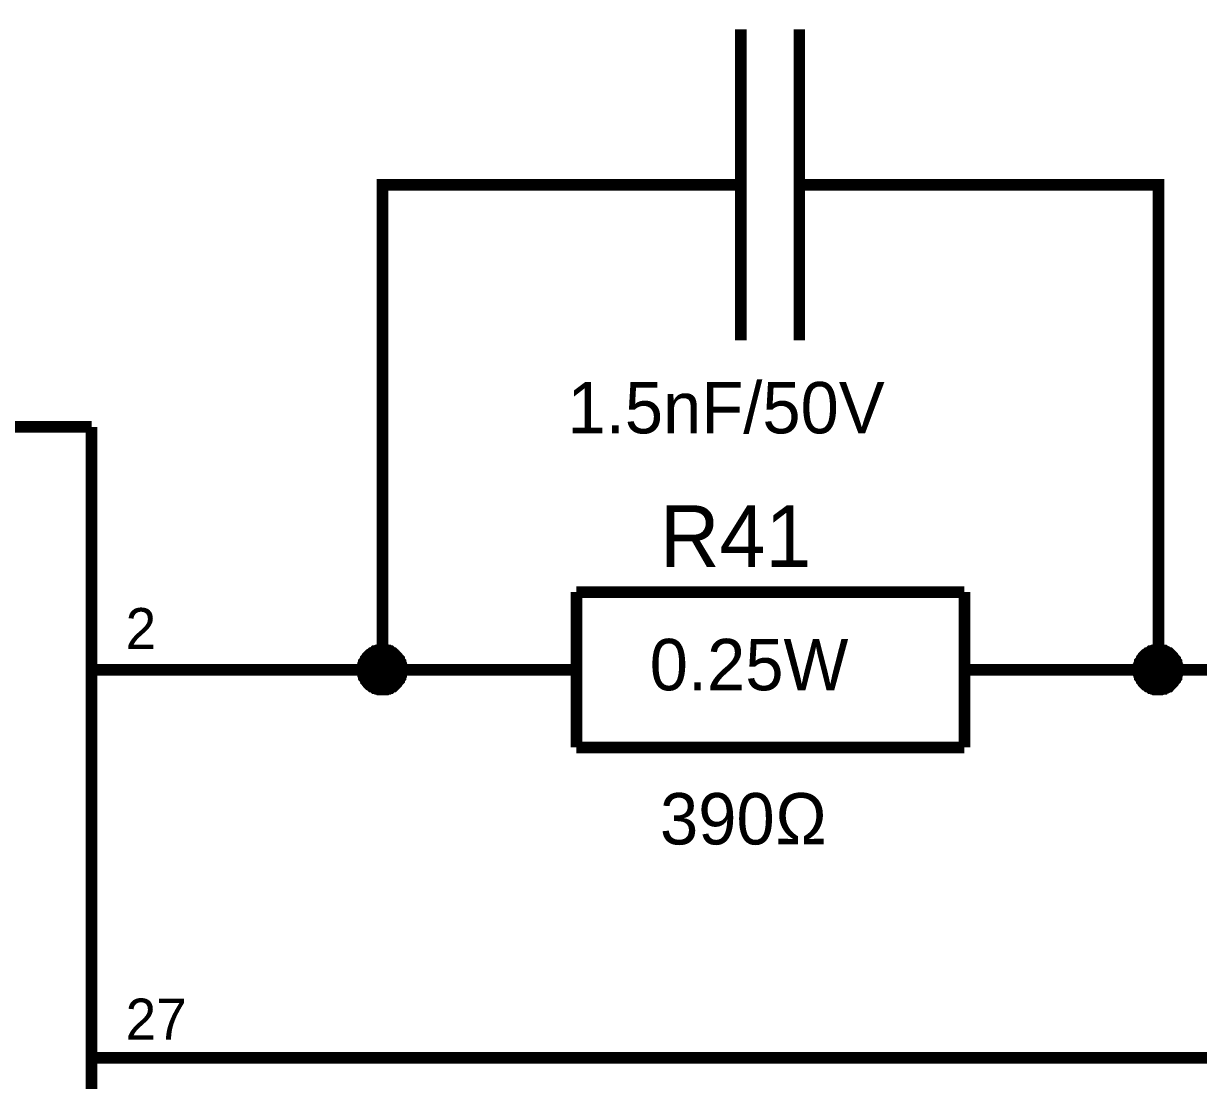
# Model space of a CAD drawing. Header units: millimetres. Extents: x 0 to 420, y 0 to 297.
# Drawn here: x 280.72 to 311, y 241.9 to 269.15 of the extents above; entities that cross this region are included whole.
import ezdxf

# ---------------------------------------------------------------- set-up
doc = ezdxf.new("R2010")
doc.units = ezdxf.units.MM
doc.layers.add('Sheet', color=255, linetype='Continuous')

msp = doc.modelspace()

# ---------------------------------------------------------------- linework, layer by layer
at = {"layer": 'Sheet'}
for points, const_width in [([(299.21, 268.999), (299.21, 260.984)], 0.3), ([(300.716, 268.999), (300.716, 260.984)], 0.3), ([(296.215, 264.992), (289.975, 264.992), (289.975, 252.49), (284.976, 252.49)], 0.3), ([(299.21, 264.992), (296.215, 264.992)], 0.3), ([(300.716, 264.992), (303.712, 264.992)], 0.3), ([(312.468, 252.49), (309.968, 252.49), (309.968, 264.992), (303.712, 264.992)], 0.3), ([(282.477, 258.749), (264.983, 258.749)], 0.3), ([(282.477, 258.749), (282.477, 217.484)], 0.3), ([(294.973, 254.493), (294.973, 250.486)], 0.3), ([(304.97, 254.493), (294.973, 254.493)], 0.3), ([(304.97, 254.493), (304.97, 250.486)], 0.3), ([(289.462, 252.49), (289.462, 252.523), (289.462, 252.539), (289.462, 252.573), (289.478, 252.589), (289.478, 252.622), (289.478, 252.639), (289.495, 252.672), (289.495, 252.688), (289.511, 252.705), (289.528, 252.738), (289.544, 252.755), (289.544, 252.771), (289.561, 252.788), (289.578, 252.821), (289.594, 252.837), (289.611, 252.854), (289.627, 252.871), (289.644, 252.887), (289.677, 252.904), (289.693, 252.92), (289.71, 252.92), (289.727, 252.937), (289.76, 252.953), (289.776, 252.97), (289.793, 252.97), (289.826, 252.987), (289.842, 252.987), (289.875, 252.987), (289.892, 253.003), (289.925, 253.003), (289.942, 253.003), (289.975, 253.003)], 0.3), ([(289.462, 252.49), (289.462, 252.523), (289.462, 252.539), (289.462, 252.573), (289.478, 252.589), (289.478, 252.622), (289.478, 252.639), (289.495, 252.672), (289.495, 252.688), (289.511, 252.705), (289.528, 252.738), (289.544, 252.755), (289.544, 252.771), (289.561, 252.788), (289.578, 252.821), (289.594, 252.837), (289.611, 252.854), (289.627, 252.871), (289.644, 252.887), (289.677, 252.904), (289.693, 252.92), (289.71, 252.92), (289.727, 252.937), (289.76, 252.953), (289.776, 252.97), (289.793, 252.97), (289.826, 252.987), (289.842, 252.987), (289.875, 252.987), (289.892, 253.003), (289.925, 253.003), (289.942, 253.003), (289.975, 253.003)], 0.3), ([(289.462, 252.49), (289.462, 252.523), (289.462, 252.539), (289.462, 252.573), (289.478, 252.589), (289.478, 252.622), (289.478, 252.639), (289.495, 252.672), (289.495, 252.688), (289.511, 252.705), (289.528, 252.738), (289.544, 252.755), (289.544, 252.771), (289.561, 252.788), (289.578, 252.821), (289.594, 252.837), (289.611, 252.854), (289.627, 252.871), (289.644, 252.887), (289.677, 252.904), (289.693, 252.92), (289.71, 252.92), (289.727, 252.937), (289.76, 252.953), (289.776, 252.97), (289.793, 252.97), (289.826, 252.987), (289.842, 252.987), (289.875, 252.987), (289.892, 253.003), (289.925, 253.003), (289.942, 253.003), (289.975, 253.003)], 0.3), ([(289.462, 252.49), (289.462, 252.523), (289.462, 252.539), (289.462, 252.573), (289.478, 252.589), (289.478, 252.622), (289.478, 252.639), (289.495, 252.672), (289.495, 252.688), (289.511, 252.705), (289.528, 252.738), (289.544, 252.755), (289.544, 252.771), (289.561, 252.788), (289.578, 252.821), (289.594, 252.837), (289.611, 252.854), (289.627, 252.871), (289.644, 252.887), (289.677, 252.904), (289.693, 252.92), (289.71, 252.92), (289.727, 252.937), (289.76, 252.953), (289.776, 252.97), (289.793, 252.97), (289.826, 252.987), (289.842, 252.987), (289.875, 252.987), (289.892, 253.003), (289.925, 253.003), (289.942, 253.003), (289.975, 253.003)], 0.3), ([(289.975, 253.003), (289.975, 253.003)], 0.3), ([(289.975, 253.003), (290.008, 253.003), (290.024, 253.003), (290.058, 253.003), (290.074, 252.987), (290.107, 252.987), (290.124, 252.987), (290.14, 252.97), (290.173, 252.97), (290.19, 252.953), (290.206, 252.937), (290.24, 252.92), (290.256, 252.92), (290.273, 252.904), (290.289, 252.887), (290.306, 252.871), (290.322, 252.854), (290.339, 252.837), (290.355, 252.821), (290.372, 252.788), (290.389, 252.771), (290.405, 252.755), (290.405, 252.738), (290.422, 252.705), (290.438, 252.688), (290.438, 252.672), (290.455, 252.639), (290.455, 252.622), (290.455, 252.589), (290.471, 252.573), (290.471, 252.539), (290.471, 252.523), (290.471, 252.49)], 0.3), ([(289.975, 253.003), (289.975, 253.003)], 0.3), ([(289.975, 253.003), (290.008, 253.003), (290.024, 253.003), (290.058, 253.003), (290.074, 252.987), (290.107, 252.987), (290.124, 252.987), (290.14, 252.97), (290.173, 252.97), (290.19, 252.953), (290.206, 252.937), (290.24, 252.92), (290.256, 252.92), (290.273, 252.904), (290.289, 252.887), (290.306, 252.871), (290.322, 252.854), (290.339, 252.837), (290.355, 252.821), (290.372, 252.788), (290.389, 252.771), (290.405, 252.755), (290.405, 252.738), (290.422, 252.705), (290.438, 252.688), (290.438, 252.672), (290.455, 252.639), (290.455, 252.622), (290.455, 252.589), (290.471, 252.573), (290.471, 252.539), (290.471, 252.523), (290.471, 252.49)], 0.3), ([(289.975, 253.003), (289.975, 253.003)], 0.3), ([(289.975, 253.003), (290.008, 253.003), (290.024, 253.003), (290.058, 253.003), (290.074, 252.987), (290.107, 252.987), (290.124, 252.987), (290.14, 252.97), (290.173, 252.97), (290.19, 252.953), (290.206, 252.937), (290.24, 252.92), (290.256, 252.92), (290.273, 252.904), (290.289, 252.887), (290.306, 252.871), (290.322, 252.854), (290.339, 252.837), (290.355, 252.821), (290.372, 252.788), (290.389, 252.771), (290.405, 252.755), (290.405, 252.738), (290.422, 252.705), (290.438, 252.688), (290.438, 252.672), (290.455, 252.639), (290.455, 252.622), (290.455, 252.589), (290.471, 252.573), (290.471, 252.539), (290.471, 252.523), (290.471, 252.49)], 0.3), ([(289.975, 253.003), (289.975, 253.003)], 0.3), ([(289.975, 253.003), (290.008, 253.003), (290.024, 253.003), (290.058, 253.003), (290.074, 252.987), (290.107, 252.987), (290.124, 252.987), (290.14, 252.97), (290.173, 252.97), (290.19, 252.953), (290.206, 252.937), (290.24, 252.92), (290.256, 252.92), (290.273, 252.904), (290.289, 252.887), (290.306, 252.871), (290.322, 252.854), (290.339, 252.837), (290.355, 252.821), (290.372, 252.788), (290.389, 252.771), (290.405, 252.755), (290.405, 252.738), (290.422, 252.705), (290.438, 252.688), (290.438, 252.672), (290.455, 252.639), (290.455, 252.622), (290.455, 252.589), (290.471, 252.573), (290.471, 252.539), (290.471, 252.523), (290.471, 252.49)], 0.3), ([(309.455, 252.49), (309.455, 252.523), (309.455, 252.539), (309.455, 252.573), (309.472, 252.589), (309.472, 252.622), (309.472, 252.639), (309.488, 252.672), (309.488, 252.688), (309.505, 252.705), (309.522, 252.738), (309.538, 252.755), (309.538, 252.771), (309.555, 252.788), (309.571, 252.821), (309.588, 252.837), (309.604, 252.854), (309.621, 252.871), (309.637, 252.887), (309.671, 252.904), (309.687, 252.92), (309.704, 252.92), (309.72, 252.937), (309.753, 252.953), (309.77, 252.97), (309.786, 252.97), (309.82, 252.987), (309.836, 252.987), (309.869, 252.987), (309.886, 253.003), (309.919, 253.003), (309.935, 253.003), (309.968, 253.003)], 0.3), ([(309.455, 252.49), (309.455, 252.523), (309.455, 252.539), (309.455, 252.573), (309.472, 252.589), (309.472, 252.622), (309.472, 252.639), (309.488, 252.672), (309.488, 252.688), (309.505, 252.705), (309.522, 252.738), (309.538, 252.755), (309.538, 252.771), (309.555, 252.788), (309.571, 252.821), (309.588, 252.837), (309.604, 252.854), (309.621, 252.871), (309.637, 252.887), (309.671, 252.904), (309.687, 252.92), (309.704, 252.92), (309.72, 252.937), (309.753, 252.953), (309.77, 252.97), (309.786, 252.97), (309.82, 252.987), (309.836, 252.987), (309.869, 252.987), (309.886, 253.003), (309.919, 253.003), (309.935, 253.003), (309.968, 253.003)], 0.3), ([(309.455, 252.49), (309.455, 252.523), (309.455, 252.539), (309.455, 252.573), (309.472, 252.589), (309.472, 252.622), (309.472, 252.639), (309.488, 252.672), (309.488, 252.688), (309.505, 252.705), (309.522, 252.738), (309.538, 252.755), (309.538, 252.771), (309.555, 252.788), (309.571, 252.821), (309.588, 252.837), (309.604, 252.854), (309.621, 252.871), (309.637, 252.887), (309.671, 252.904), (309.687, 252.92), (309.704, 252.92), (309.72, 252.937), (309.753, 252.953), (309.77, 252.97), (309.786, 252.97), (309.82, 252.987), (309.836, 252.987), (309.869, 252.987), (309.886, 253.003), (309.919, 253.003), (309.935, 253.003), (309.968, 253.003)], 0.3), ([(309.455, 252.49), (309.455, 252.523), (309.455, 252.539), (309.455, 252.573), (309.472, 252.589), (309.472, 252.622), (309.472, 252.639), (309.488, 252.672), (309.488, 252.688), (309.505, 252.705), (309.522, 252.738), (309.538, 252.755), (309.538, 252.771), (309.555, 252.788), (309.571, 252.821), (309.588, 252.837), (309.604, 252.854), (309.621, 252.871), (309.637, 252.887), (309.671, 252.904), (309.687, 252.92), (309.704, 252.92), (309.72, 252.937), (309.753, 252.953), (309.77, 252.97), (309.786, 252.97), (309.82, 252.987), (309.836, 252.987), (309.869, 252.987), (309.886, 253.003), (309.919, 253.003), (309.935, 253.003), (309.968, 253.003)], 0.3), ([(309.968, 253.003), (309.968, 253.003)], 0.3), ([(309.968, 253.003), (309.985, 253.003), (310.018, 253.003), (310.035, 253.003), (310.068, 252.987), (310.084, 252.987), (310.117, 252.987), (310.134, 252.97), (310.151, 252.97), (310.184, 252.953), (310.2, 252.937), (310.217, 252.92), (310.25, 252.92), (310.266, 252.904), (310.283, 252.887), (310.299, 252.871), (310.316, 252.854), (310.333, 252.837), (310.349, 252.821), (310.366, 252.788), (310.382, 252.771), (310.399, 252.755), (310.399, 252.738), (310.415, 252.705), (310.432, 252.688), (310.432, 252.672), (310.448, 252.639), (310.448, 252.622), (310.448, 252.589), (310.465, 252.573), (310.465, 252.539), (310.465, 252.523), (310.465, 252.49)], 0.3), ([(309.968, 253.003), (309.968, 253.003)], 0.3), ([(309.968, 253.003), (309.985, 253.003), (310.018, 253.003), (310.035, 253.003), (310.068, 252.987), (310.084, 252.987), (310.117, 252.987), (310.134, 252.97), (310.151, 252.97), (310.184, 252.953), (310.2, 252.937), (310.217, 252.92), (310.25, 252.92), (310.266, 252.904), (310.283, 252.887), (310.299, 252.871), (310.316, 252.854), (310.333, 252.837), (310.349, 252.821), (310.366, 252.788), (310.382, 252.771), (310.399, 252.755), (310.399, 252.738), (310.415, 252.705), (310.432, 252.688), (310.432, 252.672), (310.448, 252.639), (310.448, 252.622), (310.448, 252.589), (310.465, 252.573), (310.465, 252.539), (310.465, 252.523), (310.465, 252.49)], 0.3), ([(309.968, 253.003), (309.968, 253.003)], 0.3), ([(309.968, 253.003), (309.985, 253.003), (310.018, 253.003), (310.035, 253.003), (310.068, 252.987), (310.084, 252.987), (310.117, 252.987), (310.134, 252.97), (310.151, 252.97), (310.184, 252.953), (310.2, 252.937), (310.217, 252.92), (310.25, 252.92), (310.266, 252.904), (310.283, 252.887), (310.299, 252.871), (310.316, 252.854), (310.333, 252.837), (310.349, 252.821), (310.366, 252.788), (310.382, 252.771), (310.399, 252.755), (310.399, 252.738), (310.415, 252.705), (310.432, 252.688), (310.432, 252.672), (310.448, 252.639), (310.448, 252.622), (310.448, 252.589), (310.465, 252.573), (310.465, 252.539), (310.465, 252.523), (310.465, 252.49)], 0.3), ([(309.968, 253.003), (309.968, 253.003)], 0.3), ([(309.968, 253.003), (309.985, 253.003), (310.018, 253.003), (310.035, 253.003), (310.068, 252.987), (310.084, 252.987), (310.117, 252.987), (310.134, 252.97), (310.151, 252.97), (310.184, 252.953), (310.2, 252.937), (310.217, 252.92), (310.25, 252.92), (310.266, 252.904), (310.283, 252.887), (310.299, 252.871), (310.316, 252.854), (310.333, 252.837), (310.349, 252.821), (310.366, 252.788), (310.382, 252.771), (310.399, 252.755), (310.399, 252.738), (310.415, 252.705), (310.432, 252.688), (310.432, 252.672), (310.448, 252.639), (310.448, 252.622), (310.448, 252.589), (310.465, 252.573), (310.465, 252.539), (310.465, 252.523), (310.465, 252.49)], 0.3), ([(289.462, 252.49), (289.462, 252.523), (289.462, 252.539), (289.462, 252.573), (289.478, 252.589), (289.478, 252.622), (289.478, 252.639), (289.495, 252.672), (289.495, 252.688), (289.511, 252.705), (289.528, 252.738), (289.544, 252.755), (289.544, 252.771), (289.561, 252.788), (289.578, 252.821), (289.594, 252.837), (289.611, 252.854), (289.627, 252.871), (289.644, 252.887), (289.677, 252.904), (289.693, 252.92), (289.71, 252.92), (289.727, 252.937), (289.76, 252.953), (289.776, 252.97), (289.793, 252.97), (289.826, 252.987), (289.842, 252.987), (289.875, 252.987), (289.892, 253.003), (289.925, 253.003), (289.942, 253.003), (289.975, 253.003)], 0.0991), ([(289.462, 252.49), (289.462, 252.523), (289.462, 252.539), (289.462, 252.573), (289.478, 252.589), (289.478, 252.622), (289.478, 252.639), (289.495, 252.672), (289.495, 252.688), (289.511, 252.705), (289.528, 252.738), (289.544, 252.755), (289.544, 252.771), (289.561, 252.788), (289.578, 252.821), (289.594, 252.837), (289.611, 252.854), (289.627, 252.871), (289.644, 252.887), (289.677, 252.904), (289.693, 252.92), (289.71, 252.92), (289.727, 252.937), (289.76, 252.953), (289.776, 252.97), (289.793, 252.97), (289.826, 252.987), (289.842, 252.987), (289.875, 252.987), (289.892, 253.003), (289.925, 253.003), (289.942, 253.003), (289.975, 253.003)], 0.0991), ([(289.462, 252.49), (289.462, 252.523), (289.462, 252.539), (289.462, 252.573), (289.478, 252.589), (289.478, 252.622), (289.478, 252.639), (289.495, 252.672), (289.495, 252.688), (289.511, 252.705), (289.528, 252.738), (289.544, 252.755), (289.544, 252.771), (289.561, 252.788), (289.578, 252.821), (289.594, 252.837), (289.611, 252.854), (289.627, 252.871), (289.644, 252.887), (289.677, 252.904), (289.693, 252.92), (289.71, 252.92), (289.727, 252.937), (289.76, 252.953), (289.776, 252.97), (289.793, 252.97), (289.826, 252.987), (289.842, 252.987), (289.875, 252.987), (289.892, 253.003), (289.925, 253.003), (289.942, 253.003), (289.975, 253.003)], 0.0991), ([(289.462, 252.49), (289.462, 252.523), (289.462, 252.539), (289.462, 252.573), (289.478, 252.589), (289.478, 252.622), (289.478, 252.639), (289.495, 252.672), (289.495, 252.688), (289.511, 252.705), (289.528, 252.738), (289.544, 252.755), (289.544, 252.771), (289.561, 252.788), (289.578, 252.821), (289.594, 252.837), (289.611, 252.854), (289.627, 252.871), (289.644, 252.887), (289.677, 252.904), (289.693, 252.92), (289.71, 252.92), (289.727, 252.937), (289.76, 252.953), (289.776, 252.97), (289.793, 252.97), (289.826, 252.987), (289.842, 252.987), (289.875, 252.987), (289.892, 253.003), (289.925, 253.003), (289.942, 253.003), (289.975, 253.003)], 0.0991), ([(289.975, 253.003), (289.975, 253.003)], 0.0991), ([(289.975, 253.003), (290.008, 253.003), (290.024, 253.003), (290.058, 253.003), (290.074, 252.987), (290.107, 252.987), (290.124, 252.987), (290.14, 252.97), (290.173, 252.97), (290.19, 252.953), (290.206, 252.937), (290.24, 252.92), (290.256, 252.92), (290.273, 252.904), (290.289, 252.887), (290.306, 252.871), (290.322, 252.854), (290.339, 252.837), (290.355, 252.821), (290.372, 252.788), (290.389, 252.771), (290.405, 252.755), (290.405, 252.738), (290.422, 252.705), (290.438, 252.688), (290.438, 252.672), (290.455, 252.639), (290.455, 252.622), (290.455, 252.589), (290.471, 252.573), (290.471, 252.539), (290.471, 252.523), (290.471, 252.49)], 0.0991), ([(289.975, 253.003), (289.975, 253.003)], 0.0991), ([(289.975, 253.003), (290.008, 253.003), (290.024, 253.003), (290.058, 253.003), (290.074, 252.987), (290.107, 252.987), (290.124, 252.987), (290.14, 252.97), (290.173, 252.97), (290.19, 252.953), (290.206, 252.937), (290.24, 252.92), (290.256, 252.92), (290.273, 252.904), (290.289, 252.887), (290.306, 252.871), (290.322, 252.854), (290.339, 252.837), (290.355, 252.821), (290.372, 252.788), (290.389, 252.771), (290.405, 252.755), (290.405, 252.738), (290.422, 252.705), (290.438, 252.688), (290.438, 252.672), (290.455, 252.639), (290.455, 252.622), (290.455, 252.589), (290.471, 252.573), (290.471, 252.539), (290.471, 252.523), (290.471, 252.49)], 0.0991), ([(289.975, 253.003), (289.975, 253.003)], 0.0991), ([(289.975, 253.003), (290.008, 253.003), (290.024, 253.003), (290.058, 253.003), (290.074, 252.987), (290.107, 252.987), (290.124, 252.987), (290.14, 252.97), (290.173, 252.97), (290.19, 252.953), (290.206, 252.937), (290.24, 252.92), (290.256, 252.92), (290.273, 252.904), (290.289, 252.887), (290.306, 252.871), (290.322, 252.854), (290.339, 252.837), (290.355, 252.821), (290.372, 252.788), (290.389, 252.771), (290.405, 252.755), (290.405, 252.738), (290.422, 252.705), (290.438, 252.688), (290.438, 252.672), (290.455, 252.639), (290.455, 252.622), (290.455, 252.589), (290.471, 252.573), (290.471, 252.539), (290.471, 252.523), (290.471, 252.49)], 0.0991), ([(289.975, 253.003), (289.975, 253.003)], 0.0991), ([(289.975, 253.003), (290.008, 253.003), (290.024, 253.003), (290.058, 253.003), (290.074, 252.987), (290.107, 252.987), (290.124, 252.987), (290.14, 252.97), (290.173, 252.97), (290.19, 252.953), (290.206, 252.937), (290.24, 252.92), (290.256, 252.92), (290.273, 252.904), (290.289, 252.887), (290.306, 252.871), (290.322, 252.854), (290.339, 252.837), (290.355, 252.821), (290.372, 252.788), (290.389, 252.771), (290.405, 252.755), (290.405, 252.738), (290.422, 252.705), (290.438, 252.688), (290.438, 252.672), (290.455, 252.639), (290.455, 252.622), (290.455, 252.589), (290.471, 252.573), (290.471, 252.539), (290.471, 252.523), (290.471, 252.49)], 0.0991), ([(309.455, 252.49), (309.455, 252.523), (309.455, 252.539), (309.455, 252.573), (309.472, 252.589), (309.472, 252.622), (309.472, 252.639), (309.488, 252.672), (309.488, 252.688), (309.505, 252.705), (309.522, 252.738), (309.538, 252.755), (309.538, 252.771), (309.555, 252.788), (309.571, 252.821), (309.588, 252.837), (309.604, 252.854), (309.621, 252.871), (309.637, 252.887), (309.671, 252.904), (309.687, 252.92), (309.704, 252.92), (309.72, 252.937), (309.753, 252.953), (309.77, 252.97), (309.786, 252.97), (309.82, 252.987), (309.836, 252.987), (309.869, 252.987), (309.886, 253.003), (309.919, 253.003), (309.935, 253.003), (309.968, 253.003)], 0.0991), ([(309.455, 252.49), (309.455, 252.523), (309.455, 252.539), (309.455, 252.573), (309.472, 252.589), (309.472, 252.622), (309.472, 252.639), (309.488, 252.672), (309.488, 252.688), (309.505, 252.705), (309.522, 252.738), (309.538, 252.755), (309.538, 252.771), (309.555, 252.788), (309.571, 252.821), (309.588, 252.837), (309.604, 252.854), (309.621, 252.871), (309.637, 252.887), (309.671, 252.904), (309.687, 252.92), (309.704, 252.92), (309.72, 252.937), (309.753, 252.953), (309.77, 252.97), (309.786, 252.97), (309.82, 252.987), (309.836, 252.987), (309.869, 252.987), (309.886, 253.003), (309.919, 253.003), (309.935, 253.003), (309.968, 253.003)], 0.0991), ([(309.455, 252.49), (309.455, 252.523), (309.455, 252.539), (309.455, 252.573), (309.472, 252.589), (309.472, 252.622), (309.472, 252.639), (309.488, 252.672), (309.488, 252.688), (309.505, 252.705), (309.522, 252.738), (309.538, 252.755), (309.538, 252.771), (309.555, 252.788), (309.571, 252.821), (309.588, 252.837), (309.604, 252.854), (309.621, 252.871), (309.637, 252.887), (309.671, 252.904), (309.687, 252.92), (309.704, 252.92), (309.72, 252.937), (309.753, 252.953), (309.77, 252.97), (309.786, 252.97), (309.82, 252.987), (309.836, 252.987), (309.869, 252.987), (309.886, 253.003), (309.919, 253.003), (309.935, 253.003), (309.968, 253.003)], 0.0991), ([(309.455, 252.49), (309.455, 252.523), (309.455, 252.539), (309.455, 252.573), (309.472, 252.589), (309.472, 252.622), (309.472, 252.639), (309.488, 252.672), (309.488, 252.688), (309.505, 252.705), (309.522, 252.738), (309.538, 252.755), (309.538, 252.771), (309.555, 252.788), (309.571, 252.821), (309.588, 252.837), (309.604, 252.854), (309.621, 252.871), (309.637, 252.887), (309.671, 252.904), (309.687, 252.92), (309.704, 252.92), (309.72, 252.937), (309.753, 252.953), (309.77, 252.97), (309.786, 252.97), (309.82, 252.987), (309.836, 252.987), (309.869, 252.987), (309.886, 253.003), (309.919, 253.003), (309.935, 253.003), (309.968, 253.003)], 0.0991), ([(309.968, 253.003), (309.968, 253.003)], 0.0991), ([(309.968, 253.003), (309.985, 253.003), (310.018, 253.003), (310.035, 253.003), (310.068, 252.987), (310.084, 252.987), (310.117, 252.987), (310.134, 252.97), (310.151, 252.97), (310.184, 252.953), (310.2, 252.937), (310.217, 252.92), (310.25, 252.92), (310.266, 252.904), (310.283, 252.887), (310.299, 252.871), (310.316, 252.854), (310.333, 252.837), (310.349, 252.821), (310.366, 252.788), (310.382, 252.771), (310.399, 252.755), (310.399, 252.738), (310.415, 252.705), (310.432, 252.688), (310.432, 252.672), (310.448, 252.639), (310.448, 252.622), (310.448, 252.589), (310.465, 252.573), (310.465, 252.539), (310.465, 252.523), (310.465, 252.49)], 0.0991), ([(309.968, 253.003), (309.968, 253.003)], 0.0991), ([(309.968, 253.003), (309.985, 253.003), (310.018, 253.003), (310.035, 253.003), (310.068, 252.987), (310.084, 252.987), (310.117, 252.987), (310.134, 252.97), (310.151, 252.97), (310.184, 252.953), (310.2, 252.937), (310.217, 252.92), (310.25, 252.92), (310.266, 252.904), (310.283, 252.887), (310.299, 252.871), (310.316, 252.854), (310.333, 252.837), (310.349, 252.821), (310.366, 252.788), (310.382, 252.771), (310.399, 252.755), (310.399, 252.738), (310.415, 252.705), (310.432, 252.688), (310.432, 252.672), (310.448, 252.639), (310.448, 252.622), (310.448, 252.589), (310.465, 252.573), (310.465, 252.539), (310.465, 252.523), (310.465, 252.49)], 0.0991), ([(309.968, 253.003), (309.968, 253.003)], 0.0991), ([(309.968, 253.003), (309.985, 253.003), (310.018, 253.003), (310.035, 253.003), (310.068, 252.987), (310.084, 252.987), (310.117, 252.987), (310.134, 252.97), (310.151, 252.97), (310.184, 252.953), (310.2, 252.937), (310.217, 252.92), (310.25, 252.92), (310.266, 252.904), (310.283, 252.887), (310.299, 252.871), (310.316, 252.854), (310.333, 252.837), (310.349, 252.821), (310.366, 252.788), (310.382, 252.771), (310.399, 252.755), (310.399, 252.738), (310.415, 252.705), (310.432, 252.688), (310.432, 252.672), (310.448, 252.639), (310.448, 252.622), (310.448, 252.589), (310.465, 252.573), (310.465, 252.539), (310.465, 252.523), (310.465, 252.49)], 0.0991), ([(309.968, 253.003), (309.968, 253.003)], 0.0991), ([(309.968, 253.003), (309.985, 253.003), (310.018, 253.003), (310.035, 253.003), (310.068, 252.987), (310.084, 252.987), (310.117, 252.987), (310.134, 252.97), (310.151, 252.97), (310.184, 252.953), (310.2, 252.937), (310.217, 252.92), (310.25, 252.92), (310.266, 252.904), (310.283, 252.887), (310.299, 252.871), (310.316, 252.854), (310.333, 252.837), (310.349, 252.821), (310.366, 252.788), (310.382, 252.771), (310.399, 252.755), (310.399, 252.738), (310.415, 252.705), (310.432, 252.688), (310.432, 252.672), (310.448, 252.639), (310.448, 252.622), (310.448, 252.589), (310.465, 252.573), (310.465, 252.539), (310.465, 252.523), (310.465, 252.49)], 0.0991), ([(282.477, 252.49), (284.976, 252.49)], 0.3), ([(289.975, 251.976), (289.942, 251.976), (289.925, 251.976), (289.892, 251.976), (289.875, 251.993), (289.842, 251.993), (289.826, 251.993), (289.793, 252.01), (289.776, 252.01), (289.76, 252.026), (289.727, 252.043), (289.71, 252.059), (289.693, 252.059), (289.677, 252.076), (289.644, 252.092), (289.627, 252.109), (289.611, 252.125), (289.594, 252.142), (289.578, 252.159), (289.561, 252.192), (289.544, 252.208), (289.544, 252.225), (289.528, 252.241), (289.511, 252.274), (289.495, 252.291), (289.495, 252.308), (289.478, 252.341), (289.478, 252.357), (289.478, 252.39), (289.462, 252.407), (289.462, 252.44), (289.462, 252.457), (289.462, 252.49)], 0.3), ([(289.462, 252.49), (289.462, 252.49)], 0.3), ([(289.975, 251.976), (289.942, 251.976), (289.925, 251.976), (289.892, 251.976), (289.875, 251.993), (289.842, 251.993), (289.826, 251.993), (289.793, 252.01), (289.776, 252.01), (289.76, 252.026), (289.727, 252.043), (289.71, 252.059), (289.693, 252.059), (289.677, 252.076), (289.644, 252.092), (289.627, 252.109), (289.611, 252.125), (289.594, 252.142), (289.578, 252.159), (289.561, 252.192), (289.544, 252.208), (289.544, 252.225), (289.528, 252.241), (289.511, 252.274), (289.495, 252.291), (289.495, 252.308), (289.478, 252.341), (289.478, 252.357), (289.478, 252.39), (289.462, 252.407), (289.462, 252.44), (289.462, 252.457), (289.462, 252.49)], 0.3), ([(289.462, 252.49), (289.462, 252.49)], 0.3), ([(289.975, 251.976), (289.942, 251.976), (289.925, 251.976), (289.892, 251.976), (289.875, 251.993), (289.842, 251.993), (289.826, 251.993), (289.793, 252.01), (289.776, 252.01), (289.76, 252.026), (289.727, 252.043), (289.71, 252.059), (289.693, 252.059), (289.677, 252.076), (289.644, 252.092), (289.627, 252.109), (289.611, 252.125), (289.594, 252.142), (289.578, 252.159), (289.561, 252.192), (289.544, 252.208), (289.544, 252.225), (289.528, 252.241), (289.511, 252.274), (289.495, 252.291), (289.495, 252.308), (289.478, 252.341), (289.478, 252.357), (289.478, 252.39), (289.462, 252.407), (289.462, 252.44), (289.462, 252.457), (289.462, 252.49)], 0.3), ([(289.462, 252.49), (289.462, 252.49)], 0.3), ([(289.975, 251.976), (289.942, 251.976), (289.925, 251.976), (289.892, 251.976), (289.875, 251.993), (289.842, 251.993), (289.826, 251.993), (289.793, 252.01), (289.776, 252.01), (289.76, 252.026), (289.727, 252.043), (289.71, 252.059), (289.693, 252.059), (289.677, 252.076), (289.644, 252.092), (289.627, 252.109), (289.611, 252.125), (289.594, 252.142), (289.578, 252.159), (289.561, 252.192), (289.544, 252.208), (289.544, 252.225), (289.528, 252.241), (289.511, 252.274), (289.495, 252.291), (289.495, 252.308), (289.478, 252.341), (289.478, 252.357), (289.478, 252.39), (289.462, 252.407), (289.462, 252.44), (289.462, 252.457), (289.462, 252.49)], 0.3), ([(289.462, 252.49), (289.462, 252.49)], 0.3), ([(289.975, 251.976), (289.942, 251.976), (289.925, 251.976), (289.892, 251.976), (289.875, 251.993), (289.842, 251.993), (289.826, 251.993), (289.793, 252.01), (289.776, 252.01), (289.76, 252.026), (289.727, 252.043), (289.71, 252.059), (289.693, 252.059), (289.677, 252.076), (289.644, 252.092), (289.627, 252.109), (289.611, 252.125), (289.594, 252.142), (289.578, 252.159), (289.561, 252.192), (289.544, 252.208), (289.544, 252.225), (289.528, 252.241), (289.511, 252.274), (289.495, 252.291), (289.495, 252.308), (289.478, 252.341), (289.478, 252.357), (289.478, 252.39), (289.462, 252.407), (289.462, 252.44), (289.462, 252.457), (289.462, 252.49)], 0.0991), ([(289.462, 252.49), (289.462, 252.49)], 0.0991), ([(289.975, 251.976), (289.942, 251.976), (289.925, 251.976), (289.892, 251.976), (289.875, 251.993), (289.842, 251.993), (289.826, 251.993), (289.793, 252.01), (289.776, 252.01), (289.76, 252.026), (289.727, 252.043), (289.71, 252.059), (289.693, 252.059), (289.677, 252.076), (289.644, 252.092), (289.627, 252.109), (289.611, 252.125), (289.594, 252.142), (289.578, 252.159), (289.561, 252.192), (289.544, 252.208), (289.544, 252.225), (289.528, 252.241), (289.511, 252.274), (289.495, 252.291), (289.495, 252.308), (289.478, 252.341), (289.478, 252.357), (289.478, 252.39), (289.462, 252.407), (289.462, 252.44), (289.462, 252.457), (289.462, 252.49)], 0.0991), ([(289.462, 252.49), (289.462, 252.49)], 0.0991), ([(289.975, 251.976), (289.942, 251.976), (289.925, 251.976), (289.892, 251.976), (289.875, 251.993), (289.842, 251.993), (289.826, 251.993), (289.793, 252.01), (289.776, 252.01), (289.76, 252.026), (289.727, 252.043), (289.71, 252.059), (289.693, 252.059), (289.677, 252.076), (289.644, 252.092), (289.627, 252.109), (289.611, 252.125), (289.594, 252.142), (289.578, 252.159), (289.561, 252.192), (289.544, 252.208), (289.544, 252.225), (289.528, 252.241), (289.511, 252.274), (289.495, 252.291), (289.495, 252.308), (289.478, 252.341), (289.478, 252.357), (289.478, 252.39), (289.462, 252.407), (289.462, 252.44), (289.462, 252.457), (289.462, 252.49)], 0.0991), ([(289.462, 252.49), (289.462, 252.49)], 0.0991), ([(289.975, 251.976), (289.942, 251.976), (289.925, 251.976), (289.892, 251.976), (289.875, 251.993), (289.842, 251.993), (289.826, 251.993), (289.793, 252.01), (289.776, 252.01), (289.76, 252.026), (289.727, 252.043), (289.71, 252.059), (289.693, 252.059), (289.677, 252.076), (289.644, 252.092), (289.627, 252.109), (289.611, 252.125), (289.594, 252.142), (289.578, 252.159), (289.561, 252.192), (289.544, 252.208), (289.544, 252.225), (289.528, 252.241), (289.511, 252.274), (289.495, 252.291), (289.495, 252.308), (289.478, 252.341), (289.478, 252.357), (289.478, 252.39), (289.462, 252.407), (289.462, 252.44), (289.462, 252.457), (289.462, 252.49)], 0.0991), ([(289.462, 252.49), (289.462, 252.49)], 0.0991), ([(290.471, 252.49), (290.471, 252.457), (290.471, 252.44), (290.471, 252.407), (290.455, 252.39), (290.455, 252.357), (290.455, 252.341), (290.438, 252.308), (290.438, 252.291), (290.422, 252.274), (290.405, 252.241), (290.405, 252.225), (290.389, 252.208), (290.372, 252.192), (290.355, 252.159), (290.339, 252.142), (290.322, 252.125), (290.306, 252.109), (290.289, 252.092), (290.273, 252.076), (290.256, 252.059), (290.24, 252.059), (290.206, 252.043), (290.19, 252.026), (290.173, 252.01), (290.14, 252.01), (290.124, 251.993), (290.107, 251.993), (290.074, 251.993), (290.058, 251.976), (290.024, 251.976), (290.008, 251.976), (289.975, 251.976)], 0.3), ([(289.975, 252.49), (292.474, 252.49)], 0.3), ([(290.471, 252.49), (290.471, 252.457), (290.471, 252.44), (290.471, 252.407), (290.455, 252.39), (290.455, 252.357), (290.455, 252.341), (290.438, 252.308), (290.438, 252.291), (290.422, 252.274), (290.405, 252.241), (290.405, 252.225), (290.389, 252.208), (290.372, 252.192), (290.355, 252.159), (290.339, 252.142), (290.322, 252.125), (290.306, 252.109), (290.289, 252.092), (290.273, 252.076), (290.256, 252.059), (290.24, 252.059), (290.206, 252.043), (290.19, 252.026), (290.173, 252.01), (290.14, 252.01), (290.124, 251.993), (290.107, 251.993), (290.074, 251.993), (290.058, 251.976), (290.024, 251.976), (290.008, 251.976), (289.975, 251.976)], 0.3), ([(290.471, 252.49), (290.471, 252.457), (290.471, 252.44), (290.471, 252.407), (290.455, 252.39), (290.455, 252.357), (290.455, 252.341), (290.438, 252.308), (290.438, 252.291), (290.422, 252.274), (290.405, 252.241), (290.405, 252.225), (290.389, 252.208), (290.372, 252.192), (290.355, 252.159), (290.339, 252.142), (290.322, 252.125), (290.306, 252.109), (290.289, 252.092), (290.273, 252.076), (290.256, 252.059), (290.24, 252.059), (290.206, 252.043), (290.19, 252.026), (290.173, 252.01), (290.14, 252.01), (290.124, 251.993), (290.107, 251.993), (290.074, 251.993), (290.058, 251.976), (290.024, 251.976), (290.008, 251.976), (289.975, 251.976)], 0.3), ([(290.471, 252.49), (290.471, 252.457), (290.471, 252.44), (290.471, 252.407), (290.455, 252.39), (290.455, 252.357), (290.455, 252.341), (290.438, 252.308), (290.438, 252.291), (290.422, 252.274), (290.405, 252.241), (290.405, 252.225), (290.389, 252.208), (290.372, 252.192), (290.355, 252.159), (290.339, 252.142), (290.322, 252.125), (290.306, 252.109), (290.289, 252.092), (290.273, 252.076), (290.256, 252.059), (290.24, 252.059), (290.206, 252.043), (290.19, 252.026), (290.173, 252.01), (290.14, 252.01), (290.124, 251.993), (290.107, 251.993), (290.074, 251.993), (290.058, 251.976), (290.024, 251.976), (290.008, 251.976), (289.975, 251.976)], 0.3), ([(290.471, 252.49), (290.471, 252.457), (290.471, 252.44), (290.471, 252.407), (290.455, 252.39), (290.455, 252.357), (290.455, 252.341), (290.438, 252.308), (290.438, 252.291), (290.422, 252.274), (290.405, 252.241), (290.405, 252.225), (290.389, 252.208), (290.372, 252.192), (290.355, 252.159), (290.339, 252.142), (290.322, 252.125), (290.306, 252.109), (290.289, 252.092), (290.273, 252.076), (290.256, 252.059), (290.24, 252.059), (290.206, 252.043), (290.19, 252.026), (290.173, 252.01), (290.14, 252.01), (290.124, 251.993), (290.107, 251.993), (290.074, 251.993), (290.058, 251.976), (290.024, 251.976), (290.008, 251.976), (289.975, 251.976)], 0.0991), ([(290.471, 252.49), (290.471, 252.457), (290.471, 252.44), (290.471, 252.407), (290.455, 252.39), (290.455, 252.357), (290.455, 252.341), (290.438, 252.308), (290.438, 252.291), (290.422, 252.274), (290.405, 252.241), (290.405, 252.225), (290.389, 252.208), (290.372, 252.192), (290.355, 252.159), (290.339, 252.142), (290.322, 252.125), (290.306, 252.109), (290.289, 252.092), (290.273, 252.076), (290.256, 252.059), (290.24, 252.059), (290.206, 252.043), (290.19, 252.026), (290.173, 252.01), (290.14, 252.01), (290.124, 251.993), (290.107, 251.993), (290.074, 251.993), (290.058, 251.976), (290.024, 251.976), (290.008, 251.976), (289.975, 251.976)], 0.0991), ([(290.471, 252.49), (290.471, 252.457), (290.471, 252.44), (290.471, 252.407), (290.455, 252.39), (290.455, 252.357), (290.455, 252.341), (290.438, 252.308), (290.438, 252.291), (290.422, 252.274), (290.405, 252.241), (290.405, 252.225), (290.389, 252.208), (290.372, 252.192), (290.355, 252.159), (290.339, 252.142), (290.322, 252.125), (290.306, 252.109), (290.289, 252.092), (290.273, 252.076), (290.256, 252.059), (290.24, 252.059), (290.206, 252.043), (290.19, 252.026), (290.173, 252.01), (290.14, 252.01), (290.124, 251.993), (290.107, 251.993), (290.074, 251.993), (290.058, 251.976), (290.024, 251.976), (290.008, 251.976), (289.975, 251.976)], 0.0991), ([(290.471, 252.49), (290.471, 252.457), (290.471, 252.44), (290.471, 252.407), (290.455, 252.39), (290.455, 252.357), (290.455, 252.341), (290.438, 252.308), (290.438, 252.291), (290.422, 252.274), (290.405, 252.241), (290.405, 252.225), (290.389, 252.208), (290.372, 252.192), (290.355, 252.159), (290.339, 252.142), (290.322, 252.125), (290.306, 252.109), (290.289, 252.092), (290.273, 252.076), (290.256, 252.059), (290.24, 252.059), (290.206, 252.043), (290.19, 252.026), (290.173, 252.01), (290.14, 252.01), (290.124, 251.993), (290.107, 251.993), (290.074, 251.993), (290.058, 251.976), (290.024, 251.976), (290.008, 251.976), (289.975, 251.976)], 0.0991), ([(290.471, 252.49), (290.471, 252.49), (290.471, 252.49), (290.471, 252.49), (290.471, 252.49), (290.471, 252.49), (290.471, 252.49), (290.471, 252.49), (290.471, 252.49), (290.471, 252.49), (290.471, 252.49), (290.471, 252.49), (290.471, 252.49), (290.471, 252.49), (290.471, 252.49), (290.471, 252.49), (290.471, 252.49), (290.471, 252.49), (290.471, 252.49), (290.471, 252.49), (290.471, 252.49), (290.471, 252.49), (290.471, 252.49), (290.471, 252.49), (290.471, 252.49), (290.471, 252.49), (290.471, 252.49), (290.471, 252.49), (290.471, 252.49), (290.471, 252.49), (290.471, 252.49), (290.471, 252.49), (290.471, 252.49)], 0.3), ([(290.471, 252.49), (290.471, 252.49)], 0.3), ([(290.471, 252.49), (290.471, 252.49), (290.471, 252.49), (290.471, 252.49), (290.471, 252.49), (290.471, 252.49), (290.471, 252.49), (290.471, 252.49), (290.471, 252.49), (290.471, 252.49), (290.471, 252.49), (290.471, 252.49), (290.471, 252.49), (290.471, 252.49), (290.471, 252.49), (290.471, 252.49), (290.471, 252.49), (290.471, 252.49), (290.471, 252.49), (290.471, 252.49), (290.471, 252.49), (290.471, 252.49), (290.471, 252.49), (290.471, 252.49), (290.471, 252.49), (290.471, 252.49), (290.471, 252.49), (290.471, 252.49), (290.471, 252.49), (290.471, 252.49), (290.471, 252.49), (290.471, 252.49), (290.471, 252.49)], 0.3), ([(290.471, 252.49), (290.471, 252.49)], 0.3), ([(290.471, 252.49), (290.471, 252.49), (290.471, 252.49), (290.471, 252.49), (290.471, 252.49), (290.471, 252.49), (290.471, 252.49), (290.471, 252.49), (290.471, 252.49), (290.471, 252.49), (290.471, 252.49), (290.471, 252.49), (290.471, 252.49), (290.471, 252.49), (290.471, 252.49), (290.471, 252.49), (290.471, 252.49), (290.471, 252.49), (290.471, 252.49), (290.471, 252.49), (290.471, 252.49), (290.471, 252.49), (290.471, 252.49), (290.471, 252.49), (290.471, 252.49), (290.471, 252.49), (290.471, 252.49), (290.471, 252.49), (290.471, 252.49), (290.471, 252.49), (290.471, 252.49), (290.471, 252.49), (290.471, 252.49)], 0.3), ([(290.471, 252.49), (290.471, 252.49)], 0.3), ([(290.471, 252.49), (290.471, 252.49), (290.471, 252.49), (290.471, 252.49), (290.471, 252.49), (290.471, 252.49), (290.471, 252.49), (290.471, 252.49), (290.471, 252.49), (290.471, 252.49), (290.471, 252.49), (290.471, 252.49), (290.471, 252.49), (290.471, 252.49), (290.471, 252.49), (290.471, 252.49), (290.471, 252.49), (290.471, 252.49), (290.471, 252.49), (290.471, 252.49), (290.471, 252.49), (290.471, 252.49), (290.471, 252.49), (290.471, 252.49), (290.471, 252.49), (290.471, 252.49), (290.471, 252.49), (290.471, 252.49), (290.471, 252.49), (290.471, 252.49), (290.471, 252.49), (290.471, 252.49), (290.471, 252.49)], 0.3), ([(290.471, 252.49), (290.471, 252.49)], 0.3), ([(290.471, 252.49), (290.471, 252.49), (290.471, 252.49), (290.471, 252.49), (290.471, 252.49), (290.471, 252.49), (290.471, 252.49), (290.471, 252.49), (290.471, 252.49), (290.471, 252.49), (290.471, 252.49), (290.471, 252.49), (290.471, 252.49), (290.471, 252.49), (290.471, 252.49), (290.471, 252.49), (290.471, 252.49), (290.471, 252.49), (290.471, 252.49), (290.471, 252.49), (290.471, 252.49), (290.471, 252.49), (290.471, 252.49), (290.471, 252.49), (290.471, 252.49), (290.471, 252.49), (290.471, 252.49), (290.471, 252.49), (290.471, 252.49), (290.471, 252.49), (290.471, 252.49), (290.471, 252.49), (290.471, 252.49)], 0.0991), ([(290.471, 252.49), (290.471, 252.49)], 0.0991), ([(290.471, 252.49), (290.471, 252.49), (290.471, 252.49), (290.471, 252.49), (290.471, 252.49), (290.471, 252.49), (290.471, 252.49), (290.471, 252.49), (290.471, 252.49), (290.471, 252.49), (290.471, 252.49), (290.471, 252.49), (290.471, 252.49), (290.471, 252.49), (290.471, 252.49), (290.471, 252.49), (290.471, 252.49), (290.471, 252.49), (290.471, 252.49), (290.471, 252.49), (290.471, 252.49), (290.471, 252.49), (290.471, 252.49), (290.471, 252.49), (290.471, 252.49), (290.471, 252.49), (290.471, 252.49), (290.471, 252.49), (290.471, 252.49), (290.471, 252.49), (290.471, 252.49), (290.471, 252.49), (290.471, 252.49)], 0.0991), ([(290.471, 252.49), (290.471, 252.49)], 0.0991), ([(290.471, 252.49), (290.471, 252.49), (290.471, 252.49), (290.471, 252.49), (290.471, 252.49), (290.471, 252.49), (290.471, 252.49), (290.471, 252.49), (290.471, 252.49), (290.471, 252.49), (290.471, 252.49), (290.471, 252.49), (290.471, 252.49), (290.471, 252.49), (290.471, 252.49), (290.471, 252.49), (290.471, 252.49), (290.471, 252.49), (290.471, 252.49), (290.471, 252.49), (290.471, 252.49), (290.471, 252.49), (290.471, 252.49), (290.471, 252.49), (290.471, 252.49), (290.471, 252.49), (290.471, 252.49), (290.471, 252.49), (290.471, 252.49), (290.471, 252.49), (290.471, 252.49), (290.471, 252.49), (290.471, 252.49)], 0.0991), ([(290.471, 252.49), (290.471, 252.49)], 0.0991), ([(290.471, 252.49), (290.471, 252.49), (290.471, 252.49), (290.471, 252.49), (290.471, 252.49), (290.471, 252.49), (290.471, 252.49), (290.471, 252.49), (290.471, 252.49), (290.471, 252.49), (290.471, 252.49), (290.471, 252.49), (290.471, 252.49), (290.471, 252.49), (290.471, 252.49), (290.471, 252.49), (290.471, 252.49), (290.471, 252.49), (290.471, 252.49), (290.471, 252.49), (290.471, 252.49), (290.471, 252.49), (290.471, 252.49), (290.471, 252.49), (290.471, 252.49), (290.471, 252.49), (290.471, 252.49), (290.471, 252.49), (290.471, 252.49), (290.471, 252.49), (290.471, 252.49), (290.471, 252.49), (290.471, 252.49)], 0.0991), ([(290.471, 252.49), (290.471, 252.49)], 0.0991), ([(294.973, 252.49), (292.474, 252.49)], 0.3), ([(304.97, 252.49), (307.469, 252.49)], 0.3), ([(309.968, 252.49), (307.469, 252.49)], 0.3), ([(309.968, 251.976), (309.935, 251.976), (309.919, 251.976), (309.886, 251.976), (309.869, 251.993), (309.836, 251.993), (309.82, 251.993), (309.786, 252.01), (309.77, 252.01), (309.753, 252.026), (309.72, 252.043), (309.704, 252.059), (309.687, 252.059), (309.671, 252.076), (309.637, 252.092), (309.621, 252.109), (309.604, 252.125), (309.588, 252.142), (309.571, 252.159), (309.555, 252.192), (309.538, 252.208), (309.538, 252.225), (309.522, 252.241), (309.505, 252.274), (309.488, 252.291), (309.488, 252.308), (309.472, 252.341), (309.472, 252.357), (309.472, 252.39), (309.455, 252.407), (309.455, 252.44), (309.455, 252.457), (309.455, 252.49)], 0.3), ([(309.455, 252.49), (309.455, 252.49)], 0.3), ([(309.968, 251.976), (309.935, 251.976), (309.919, 251.976), (309.886, 251.976), (309.869, 251.993), (309.836, 251.993), (309.82, 251.993), (309.786, 252.01), (309.77, 252.01), (309.753, 252.026), (309.72, 252.043), (309.704, 252.059), (309.687, 252.059), (309.671, 252.076), (309.637, 252.092), (309.621, 252.109), (309.604, 252.125), (309.588, 252.142), (309.571, 252.159), (309.555, 252.192), (309.538, 252.208), (309.538, 252.225), (309.522, 252.241), (309.505, 252.274), (309.488, 252.291), (309.488, 252.308), (309.472, 252.341), (309.472, 252.357), (309.472, 252.39), (309.455, 252.407), (309.455, 252.44), (309.455, 252.457), (309.455, 252.49)], 0.3), ([(309.455, 252.49), (309.455, 252.49)], 0.3), ([(309.968, 251.976), (309.935, 251.976), (309.919, 251.976), (309.886, 251.976), (309.869, 251.993), (309.836, 251.993), (309.82, 251.993), (309.786, 252.01), (309.77, 252.01), (309.753, 252.026), (309.72, 252.043), (309.704, 252.059), (309.687, 252.059), (309.671, 252.076), (309.637, 252.092), (309.621, 252.109), (309.604, 252.125), (309.588, 252.142), (309.571, 252.159), (309.555, 252.192), (309.538, 252.208), (309.538, 252.225), (309.522, 252.241), (309.505, 252.274), (309.488, 252.291), (309.488, 252.308), (309.472, 252.341), (309.472, 252.357), (309.472, 252.39), (309.455, 252.407), (309.455, 252.44), (309.455, 252.457), (309.455, 252.49)], 0.3), ([(309.455, 252.49), (309.455, 252.49)], 0.3), ([(309.968, 251.976), (309.935, 251.976), (309.919, 251.976), (309.886, 251.976), (309.869, 251.993), (309.836, 251.993), (309.82, 251.993), (309.786, 252.01), (309.77, 252.01), (309.753, 252.026), (309.72, 252.043), (309.704, 252.059), (309.687, 252.059), (309.671, 252.076), (309.637, 252.092), (309.621, 252.109), (309.604, 252.125), (309.588, 252.142), (309.571, 252.159), (309.555, 252.192), (309.538, 252.208), (309.538, 252.225), (309.522, 252.241), (309.505, 252.274), (309.488, 252.291), (309.488, 252.308), (309.472, 252.341), (309.472, 252.357), (309.472, 252.39), (309.455, 252.407), (309.455, 252.44), (309.455, 252.457), (309.455, 252.49)], 0.3), ([(309.455, 252.49), (309.455, 252.49)], 0.3), ([(309.968, 251.976), (309.935, 251.976), (309.919, 251.976), (309.886, 251.976), (309.869, 251.993), (309.836, 251.993), (309.82, 251.993), (309.786, 252.01), (309.77, 252.01), (309.753, 252.026), (309.72, 252.043), (309.704, 252.059), (309.687, 252.059), (309.671, 252.076), (309.637, 252.092), (309.621, 252.109), (309.604, 252.125), (309.588, 252.142), (309.571, 252.159), (309.555, 252.192), (309.538, 252.208), (309.538, 252.225), (309.522, 252.241), (309.505, 252.274), (309.488, 252.291), (309.488, 252.308), (309.472, 252.341), (309.472, 252.357), (309.472, 252.39), (309.455, 252.407), (309.455, 252.44), (309.455, 252.457), (309.455, 252.49)], 0.0991), ([(309.455, 252.49), (309.455, 252.49)], 0.0991), ([(309.968, 251.976), (309.935, 251.976), (309.919, 251.976), (309.886, 251.976), (309.869, 251.993), (309.836, 251.993), (309.82, 251.993), (309.786, 252.01), (309.77, 252.01), (309.753, 252.026), (309.72, 252.043), (309.704, 252.059), (309.687, 252.059), (309.671, 252.076), (309.637, 252.092), (309.621, 252.109), (309.604, 252.125), (309.588, 252.142), (309.571, 252.159), (309.555, 252.192), (309.538, 252.208), (309.538, 252.225), (309.522, 252.241), (309.505, 252.274), (309.488, 252.291), (309.488, 252.308), (309.472, 252.341), (309.472, 252.357), (309.472, 252.39), (309.455, 252.407), (309.455, 252.44), (309.455, 252.457), (309.455, 252.49)], 0.0991), ([(309.455, 252.49), (309.455, 252.49)], 0.0991), ([(309.968, 251.976), (309.935, 251.976), (309.919, 251.976), (309.886, 251.976), (309.869, 251.993), (309.836, 251.993), (309.82, 251.993), (309.786, 252.01), (309.77, 252.01), (309.753, 252.026), (309.72, 252.043), (309.704, 252.059), (309.687, 252.059), (309.671, 252.076), (309.637, 252.092), (309.621, 252.109), (309.604, 252.125), (309.588, 252.142), (309.571, 252.159), (309.555, 252.192), (309.538, 252.208), (309.538, 252.225), (309.522, 252.241), (309.505, 252.274), (309.488, 252.291), (309.488, 252.308), (309.472, 252.341), (309.472, 252.357), (309.472, 252.39), (309.455, 252.407), (309.455, 252.44), (309.455, 252.457), (309.455, 252.49)], 0.0991), ([(309.455, 252.49), (309.455, 252.49)], 0.0991), ([(309.968, 251.976), (309.935, 251.976), (309.919, 251.976), (309.886, 251.976), (309.869, 251.993), (309.836, 251.993), (309.82, 251.993), (309.786, 252.01), (309.77, 252.01), (309.753, 252.026), (309.72, 252.043), (309.704, 252.059), (309.687, 252.059), (309.671, 252.076), (309.637, 252.092), (309.621, 252.109), (309.604, 252.125), (309.588, 252.142), (309.571, 252.159), (309.555, 252.192), (309.538, 252.208), (309.538, 252.225), (309.522, 252.241), (309.505, 252.274), (309.488, 252.291), (309.488, 252.308), (309.472, 252.341), (309.472, 252.357), (309.472, 252.39), (309.455, 252.407), (309.455, 252.44), (309.455, 252.457), (309.455, 252.49)], 0.0991), ([(309.455, 252.49), (309.455, 252.49)], 0.0991), ([(310.465, 252.49), (310.465, 252.457), (310.465, 252.44), (310.465, 252.407), (310.448, 252.39), (310.448, 252.357), (310.448, 252.341), (310.432, 252.308), (310.432, 252.291), (310.415, 252.274), (310.399, 252.241), (310.399, 252.225), (310.382, 252.208), (310.366, 252.192), (310.349, 252.159), (310.333, 252.142), (310.316, 252.125), (310.299, 252.109), (310.283, 252.092), (310.266, 252.076), (310.25, 252.059), (310.217, 252.059), (310.2, 252.043), (310.184, 252.026), (310.151, 252.01), (310.134, 252.01), (310.117, 251.993), (310.084, 251.993), (310.068, 251.993), (310.035, 251.976), (310.018, 251.976), (309.985, 251.976), (309.968, 251.976)], 0.3), ([(310.465, 252.49), (310.465, 252.457), (310.465, 252.44), (310.465, 252.407), (310.448, 252.39), (310.448, 252.357), (310.448, 252.341), (310.432, 252.308), (310.432, 252.291), (310.415, 252.274), (310.399, 252.241), (310.399, 252.225), (310.382, 252.208), (310.366, 252.192), (310.349, 252.159), (310.333, 252.142), (310.316, 252.125), (310.299, 252.109), (310.283, 252.092), (310.266, 252.076), (310.25, 252.059), (310.217, 252.059), (310.2, 252.043), (310.184, 252.026), (310.151, 252.01), (310.134, 252.01), (310.117, 251.993), (310.084, 251.993), (310.068, 251.993), (310.035, 251.976), (310.018, 251.976), (309.985, 251.976), (309.968, 251.976)], 0.3), ([(310.465, 252.49), (310.465, 252.457), (310.465, 252.44), (310.465, 252.407), (310.448, 252.39), (310.448, 252.357), (310.448, 252.341), (310.432, 252.308), (310.432, 252.291), (310.415, 252.274), (310.399, 252.241), (310.399, 252.225), (310.382, 252.208), (310.366, 252.192), (310.349, 252.159), (310.333, 252.142), (310.316, 252.125), (310.299, 252.109), (310.283, 252.092), (310.266, 252.076), (310.25, 252.059), (310.217, 252.059), (310.2, 252.043), (310.184, 252.026), (310.151, 252.01), (310.134, 252.01), (310.117, 251.993), (310.084, 251.993), (310.068, 251.993), (310.035, 251.976), (310.018, 251.976), (309.985, 251.976), (309.968, 251.976)], 0.3), ([(310.465, 252.49), (310.465, 252.457), (310.465, 252.44), (310.465, 252.407), (310.448, 252.39), (310.448, 252.357), (310.448, 252.341), (310.432, 252.308), (310.432, 252.291), (310.415, 252.274), (310.399, 252.241), (310.399, 252.225), (310.382, 252.208), (310.366, 252.192), (310.349, 252.159), (310.333, 252.142), (310.316, 252.125), (310.299, 252.109), (310.283, 252.092), (310.266, 252.076), (310.25, 252.059), (310.217, 252.059), (310.2, 252.043), (310.184, 252.026), (310.151, 252.01), (310.134, 252.01), (310.117, 251.993), (310.084, 251.993), (310.068, 251.993), (310.035, 251.976), (310.018, 251.976), (309.985, 251.976), (309.968, 251.976)], 0.3), ([(310.465, 252.49), (310.465, 252.457), (310.465, 252.44), (310.465, 252.407), (310.448, 252.39), (310.448, 252.357), (310.448, 252.341), (310.432, 252.308), (310.432, 252.291), (310.415, 252.274), (310.399, 252.241), (310.399, 252.225), (310.382, 252.208), (310.366, 252.192), (310.349, 252.159), (310.333, 252.142), (310.316, 252.125), (310.299, 252.109), (310.283, 252.092), (310.266, 252.076), (310.25, 252.059), (310.217, 252.059), (310.2, 252.043), (310.184, 252.026), (310.151, 252.01), (310.134, 252.01), (310.117, 251.993), (310.084, 251.993), (310.068, 251.993), (310.035, 251.976), (310.018, 251.976), (309.985, 251.976), (309.968, 251.976)], 0.0991), ([(310.465, 252.49), (310.465, 252.457), (310.465, 252.44), (310.465, 252.407), (310.448, 252.39), (310.448, 252.357), (310.448, 252.341), (310.432, 252.308), (310.432, 252.291), (310.415, 252.274), (310.399, 252.241), (310.399, 252.225), (310.382, 252.208), (310.366, 252.192), (310.349, 252.159), (310.333, 252.142), (310.316, 252.125), (310.299, 252.109), (310.283, 252.092), (310.266, 252.076), (310.25, 252.059), (310.217, 252.059), (310.2, 252.043), (310.184, 252.026), (310.151, 252.01), (310.134, 252.01), (310.117, 251.993), (310.084, 251.993), (310.068, 251.993), (310.035, 251.976), (310.018, 251.976), (309.985, 251.976), (309.968, 251.976)], 0.0991), ([(310.465, 252.49), (310.465, 252.457), (310.465, 252.44), (310.465, 252.407), (310.448, 252.39), (310.448, 252.357), (310.448, 252.341), (310.432, 252.308), (310.432, 252.291), (310.415, 252.274), (310.399, 252.241), (310.399, 252.225), (310.382, 252.208), (310.366, 252.192), (310.349, 252.159), (310.333, 252.142), (310.316, 252.125), (310.299, 252.109), (310.283, 252.092), (310.266, 252.076), (310.25, 252.059), (310.217, 252.059), (310.2, 252.043), (310.184, 252.026), (310.151, 252.01), (310.134, 252.01), (310.117, 251.993), (310.084, 251.993), (310.068, 251.993), (310.035, 251.976), (310.018, 251.976), (309.985, 251.976), (309.968, 251.976)], 0.0991), ([(310.465, 252.49), (310.465, 252.457), (310.465, 252.44), (310.465, 252.407), (310.448, 252.39), (310.448, 252.357), (310.448, 252.341), (310.432, 252.308), (310.432, 252.291), (310.415, 252.274), (310.399, 252.241), (310.399, 252.225), (310.382, 252.208), (310.366, 252.192), (310.349, 252.159), (310.333, 252.142), (310.316, 252.125), (310.299, 252.109), (310.283, 252.092), (310.266, 252.076), (310.25, 252.059), (310.217, 252.059), (310.2, 252.043), (310.184, 252.026), (310.151, 252.01), (310.134, 252.01), (310.117, 251.993), (310.084, 251.993), (310.068, 251.993), (310.035, 251.976), (310.018, 251.976), (309.985, 251.976), (309.968, 251.976)], 0.0991), ([(310.465, 252.49), (310.465, 252.49), (310.465, 252.49), (310.465, 252.49), (310.465, 252.49), (310.465, 252.49), (310.465, 252.49), (310.465, 252.49), (310.465, 252.49), (310.465, 252.49), (310.465, 252.49), (310.465, 252.49), (310.465, 252.49), (310.465, 252.49), (310.465, 252.49), (310.465, 252.49), (310.465, 252.49), (310.465, 252.49), (310.465, 252.49), (310.465, 252.49), (310.465, 252.49), (310.465, 252.49), (310.465, 252.49), (310.465, 252.49), (310.465, 252.49), (310.465, 252.49), (310.465, 252.49), (310.465, 252.49), (310.465, 252.49), (310.465, 252.49), (310.465, 252.49), (310.465, 252.49), (310.465, 252.49)], 0.3), ([(310.465, 252.49), (310.465, 252.49)], 0.3), ([(310.465, 252.49), (310.465, 252.49), (310.465, 252.49), (310.465, 252.49), (310.465, 252.49), (310.465, 252.49), (310.465, 252.49), (310.465, 252.49), (310.465, 252.49), (310.465, 252.49), (310.465, 252.49), (310.465, 252.49), (310.465, 252.49), (310.465, 252.49), (310.465, 252.49), (310.465, 252.49), (310.465, 252.49), (310.465, 252.49), (310.465, 252.49), (310.465, 252.49), (310.465, 252.49), (310.465, 252.49), (310.465, 252.49), (310.465, 252.49), (310.465, 252.49), (310.465, 252.49), (310.465, 252.49), (310.465, 252.49), (310.465, 252.49), (310.465, 252.49), (310.465, 252.49), (310.465, 252.49), (310.465, 252.49)], 0.3), ([(310.465, 252.49), (310.465, 252.49)], 0.3), ([(310.465, 252.49), (310.465, 252.49), (310.465, 252.49), (310.465, 252.49), (310.465, 252.49), (310.465, 252.49), (310.465, 252.49), (310.465, 252.49), (310.465, 252.49), (310.465, 252.49), (310.465, 252.49), (310.465, 252.49), (310.465, 252.49), (310.465, 252.49), (310.465, 252.49), (310.465, 252.49), (310.465, 252.49), (310.465, 252.49), (310.465, 252.49), (310.465, 252.49), (310.465, 252.49), (310.465, 252.49), (310.465, 252.49), (310.465, 252.49), (310.465, 252.49), (310.465, 252.49), (310.465, 252.49), (310.465, 252.49), (310.465, 252.49), (310.465, 252.49), (310.465, 252.49), (310.465, 252.49), (310.465, 252.49)], 0.3), ([(310.465, 252.49), (310.465, 252.49)], 0.3), ([(310.465, 252.49), (310.465, 252.49), (310.465, 252.49), (310.465, 252.49), (310.465, 252.49), (310.465, 252.49), (310.465, 252.49), (310.465, 252.49), (310.465, 252.49), (310.465, 252.49), (310.465, 252.49), (310.465, 252.49), (310.465, 252.49), (310.465, 252.49), (310.465, 252.49), (310.465, 252.49), (310.465, 252.49), (310.465, 252.49), (310.465, 252.49), (310.465, 252.49), (310.465, 252.49), (310.465, 252.49), (310.465, 252.49), (310.465, 252.49), (310.465, 252.49), (310.465, 252.49), (310.465, 252.49), (310.465, 252.49), (310.465, 252.49), (310.465, 252.49), (310.465, 252.49), (310.465, 252.49), (310.465, 252.49)], 0.3), ([(310.465, 252.49), (310.465, 252.49)], 0.3), ([(310.465, 252.49), (310.465, 252.49), (310.465, 252.49), (310.465, 252.49), (310.465, 252.49), (310.465, 252.49), (310.465, 252.49), (310.465, 252.49), (310.465, 252.49), (310.465, 252.49), (310.465, 252.49), (310.465, 252.49), (310.465, 252.49), (310.465, 252.49), (310.465, 252.49), (310.465, 252.49), (310.465, 252.49), (310.465, 252.49), (310.465, 252.49), (310.465, 252.49), (310.465, 252.49), (310.465, 252.49), (310.465, 252.49), (310.465, 252.49), (310.465, 252.49), (310.465, 252.49), (310.465, 252.49), (310.465, 252.49), (310.465, 252.49), (310.465, 252.49), (310.465, 252.49), (310.465, 252.49), (310.465, 252.49)], 0.0991), ([(310.465, 252.49), (310.465, 252.49)], 0.0991), ([(310.465, 252.49), (310.465, 252.49), (310.465, 252.49), (310.465, 252.49), (310.465, 252.49), (310.465, 252.49), (310.465, 252.49), (310.465, 252.49), (310.465, 252.49), (310.465, 252.49), (310.465, 252.49), (310.465, 252.49), (310.465, 252.49), (310.465, 252.49), (310.465, 252.49), (310.465, 252.49), (310.465, 252.49), (310.465, 252.49), (310.465, 252.49), (310.465, 252.49), (310.465, 252.49), (310.465, 252.49), (310.465, 252.49), (310.465, 252.49), (310.465, 252.49), (310.465, 252.49), (310.465, 252.49), (310.465, 252.49), (310.465, 252.49), (310.465, 252.49), (310.465, 252.49), (310.465, 252.49), (310.465, 252.49)], 0.0991), ([(310.465, 252.49), (310.465, 252.49)], 0.0991), ([(310.465, 252.49), (310.465, 252.49), (310.465, 252.49), (310.465, 252.49), (310.465, 252.49), (310.465, 252.49), (310.465, 252.49), (310.465, 252.49), (310.465, 252.49), (310.465, 252.49), (310.465, 252.49), (310.465, 252.49), (310.465, 252.49), (310.465, 252.49), (310.465, 252.49), (310.465, 252.49), (310.465, 252.49), (310.465, 252.49), (310.465, 252.49), (310.465, 252.49), (310.465, 252.49), (310.465, 252.49), (310.465, 252.49), (310.465, 252.49), (310.465, 252.49), (310.465, 252.49), (310.465, 252.49), (310.465, 252.49), (310.465, 252.49), (310.465, 252.49), (310.465, 252.49), (310.465, 252.49), (310.465, 252.49)], 0.0991), ([(310.465, 252.49), (310.465, 252.49)], 0.0991), ([(310.465, 252.49), (310.465, 252.49), (310.465, 252.49), (310.465, 252.49), (310.465, 252.49), (310.465, 252.49), (310.465, 252.49), (310.465, 252.49), (310.465, 252.49), (310.465, 252.49), (310.465, 252.49), (310.465, 252.49), (310.465, 252.49), (310.465, 252.49), (310.465, 252.49), (310.465, 252.49), (310.465, 252.49), (310.465, 252.49), (310.465, 252.49), (310.465, 252.49), (310.465, 252.49), (310.465, 252.49), (310.465, 252.49), (310.465, 252.49), (310.465, 252.49), (310.465, 252.49), (310.465, 252.49), (310.465, 252.49), (310.465, 252.49), (310.465, 252.49), (310.465, 252.49), (310.465, 252.49), (310.465, 252.49)], 0.0991), ([(310.465, 252.49), (310.465, 252.49)], 0.0991), ([(304.97, 250.486), (294.973, 250.486)], 0.3), ([(282.477, 242.488), (284.976, 242.488)], 0.3), ([(284.976, 242.488), (322.448, 242.488), (347.44, 242.488)], 0.3)]:
    msp.add_lwpolyline(points, dxfattribs=dict(at, const_width=const_width))
at = {"layer": 'Sheet', "const_width": 0.508}
for points in [[(289.746, 252.5, 1), (290.254, 252.5, 1)], [(309.746, 252.5, 1), (310.254, 252.5, 1)]]:
    msp.add_lwpolyline(points, format="xyb", close=True, dxfattribs=at)

# ---------------------------------------------------------------- texts
at = {"layer": 'Sheet'}
for s, height, p in [('1.5nF/50V', 1.3247, (294.741, 258.583)), ('R41', 1.5897, (297.125, 255.139)), ('2', 1.06, (283.354, 253.02)), ('0.25W', 1.3247, (296.86, 251.96)), ('390Ω', 1.3247, (297.125, 247.986)), ('27', 1.0598, (283.354, 242.952))]:
    msp.add_text(s, height=height, dxfattribs=at).set_placement(p)

doc.saveas('drawing.dxf')
